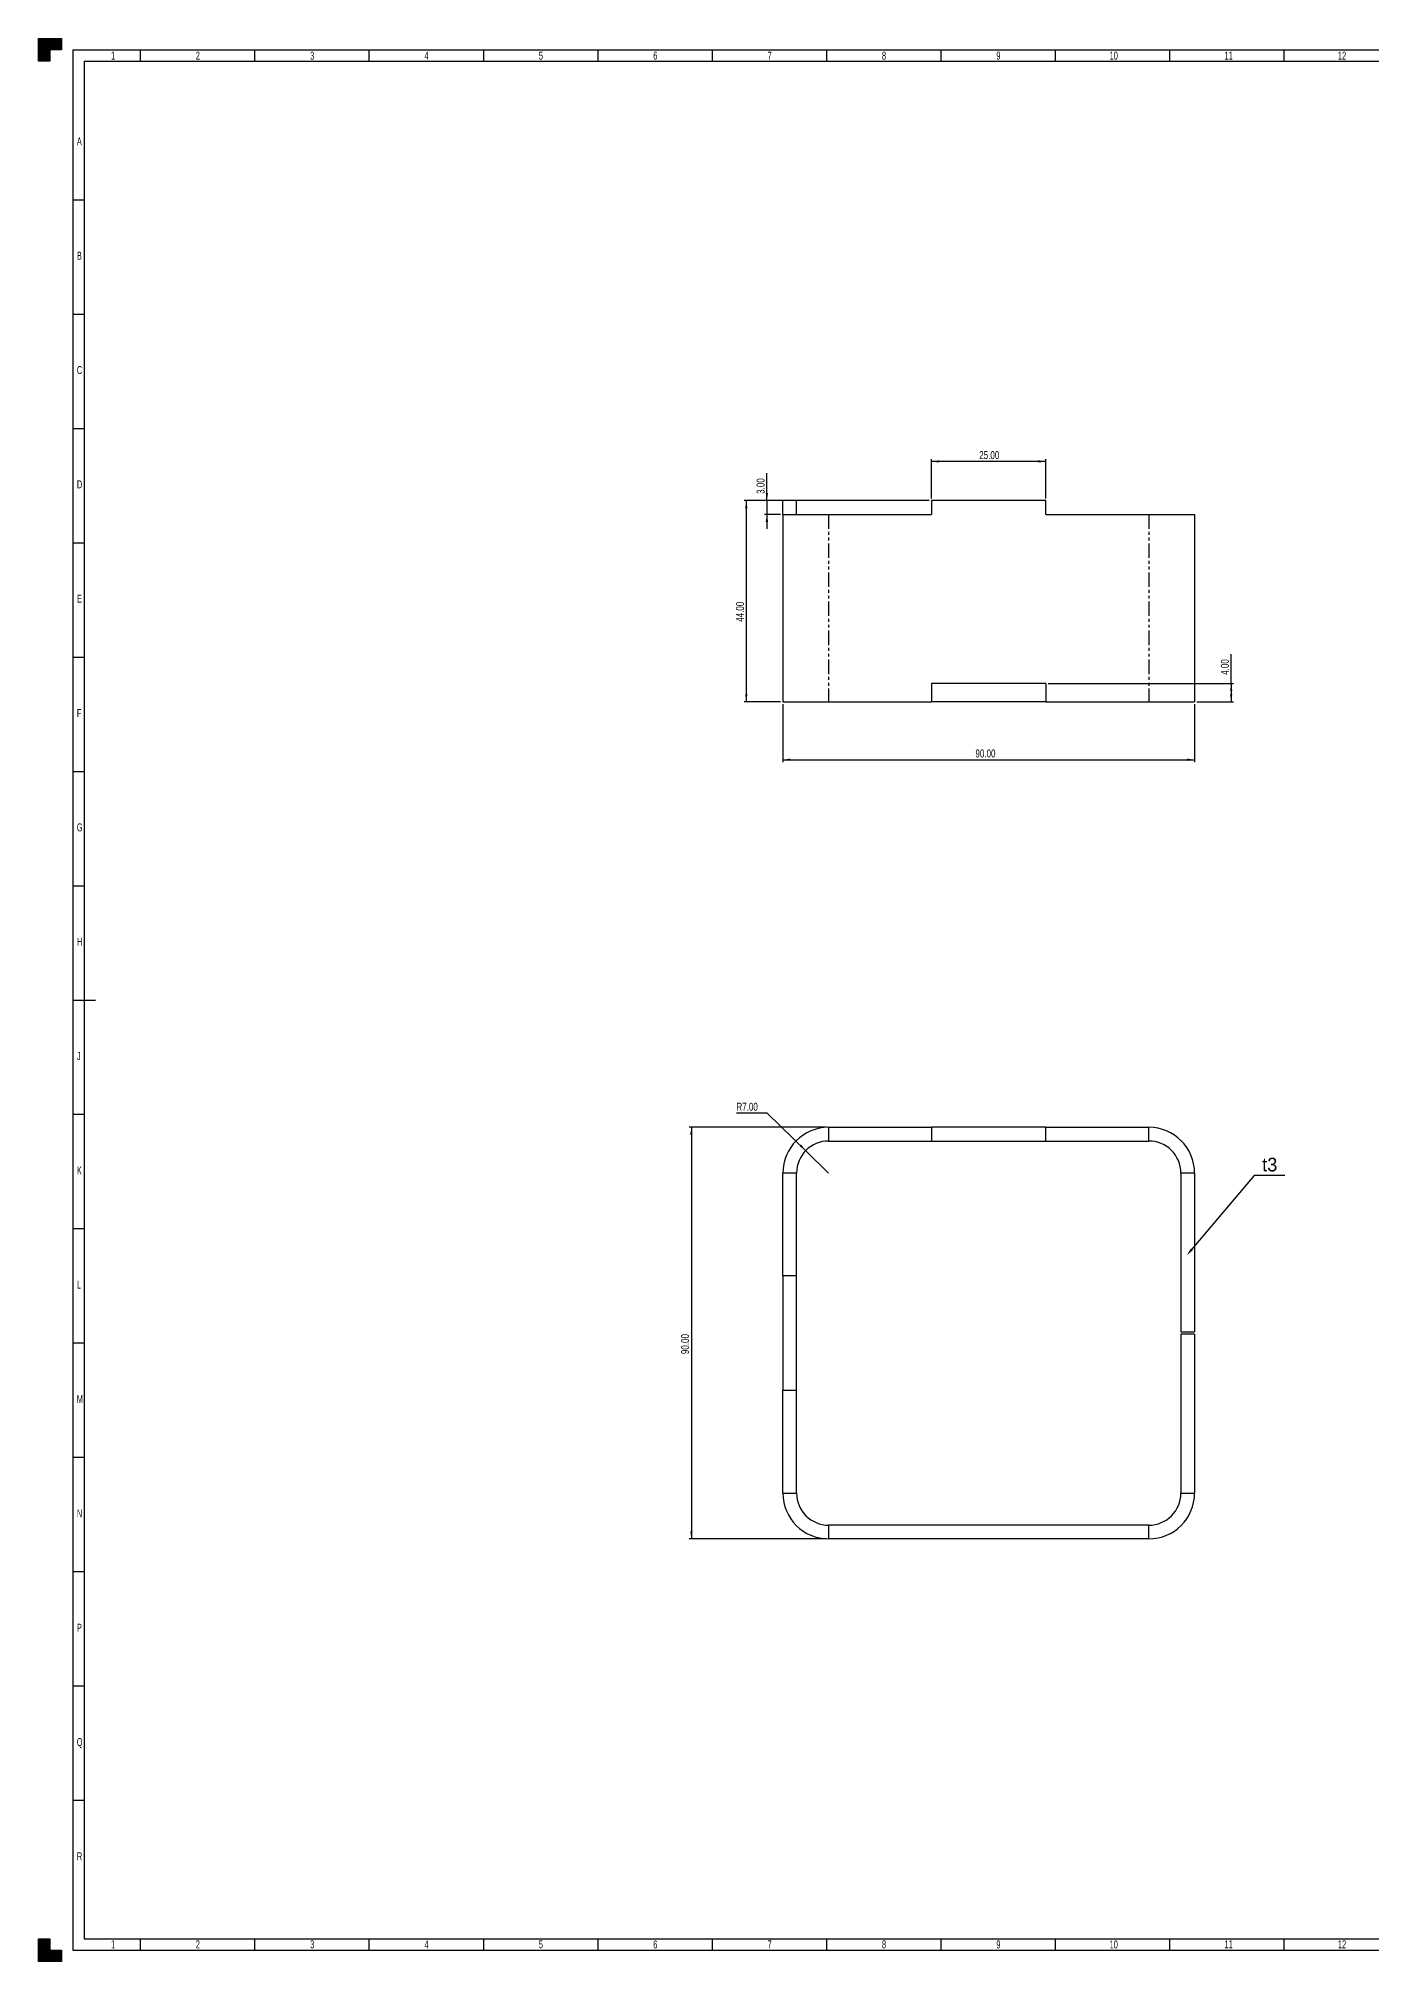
# Model space of a CAD drawing. Extents: x 0 to 1189, y 0 to 841.
# Drawn here: x 0 to 583, y 0 to 841 of the extents above; entities that cross this region are included whole.
import ezdxf

# ---------------------------------------------------------------- set-up
doc = ezdxf.new("R2010")
doc.units = 0
doc.linetypes.add('PHANTOM', pattern=[12.7, 6.35, -1.27, 1.27, -1.27, 1.27, -1.27])
doc.layers.get('0').update_dxf_attribs({"linetype": 'CONTINUOUS'})
for name, color, linetype in [('AM_5', 3, 'CONTINUOUS'), ('BORDER', 7, 'CONTINUOUS'), ('TRIM', 7, 'CONTINUOUS')]:
    doc.layers.add(name, color=color, linetype=linetype)
doc.styles.add('SLDTEXTSTYLE0', font='TXT', dxfattribs={"width": 0.605})
doc.styles.add('SLDTEXTSTYLE2', font='TXT', dxfattribs={"width": 0.75})
doc.dimstyles.get("Standard").update_dxf_attribs({"dimtxt": 2.5, "dimasz": 2.5, "dimexe": 1.25, "dimexo": 0.625, "dimtad": 1, "dimcen": 2.5, "dimazin": 3, "dimtfac": 1, "dimtmove": 0, "dimatfit": 3})

# ---------------------------------------------------------------- blocks, each defined once
blk = doc.blocks.new('*U13')
at = {"layer": 'TRIM', "linetype": 'CONTINUOUS'}
for p, q in [((0, 5), (0, 10)), ((5, 10), (5, 5)), ((0, 0), (0, 5)), ((10, 5), (10, 0))]:
    blk.add_line(p, q, dxfattribs=at)
at = {"layer": 'TRIM', "linetype": 'CONTINUOUS', "extrusion": (0, 0, -1)}
for points in [[(0, 10), (-5, 5), (0, 5)], [(0, 10), (-5, 10), (-5, 5)], [(0, 5), (-10, 0), (0, 0)], [(0, 5), (-10, 5), (-10, 0)]]:
    blk.add_solid(points, dxfattribs=at)
blk = doc.blocks.new('*U14')
at = {"layer": 'TRIM', "linetype": 'CONTINUOUS'}
for p, q in [((0, 836), (0, 841)), ((10, 841), (10, 836)), ((0, 831), (0, 836)), ((5, 836), (5, 831))]:
    blk.add_line(p, q, dxfattribs=at)
at = {"layer": 'TRIM', "linetype": 'CONTINUOUS', "extrusion": (0, 0, -1)}
for points in [[(0, 841), (-10, 836), (0, 836)], [(0, 841), (-10, 841), (-10, 836)], [(0, 836), (-5, 831), (0, 831)], [(0, 836), (-5, 836), (-5, 831)]]:
    blk.add_solid(points, dxfattribs=at)
blk = doc.blocks.new('*U17')
at = {"layer": 'BORDER', "color": 7, "style": 'SLDTEXTSTYLE0', "width": 0.605}
blk.add_text('K', height=3.5, dxfattribs=at).set_placement((16.8, 344.24))
blk = doc.blocks.new('*U18')
at = {"layer": 'BORDER', "color": 7, "style": 'SLDTEXTSTYLE0', "width": 0.605}
blk.add_text('J', height=3.5, dxfattribs=at).set_placement((16.83, 394.24))
blk = doc.blocks.new('*U19')
at = {"layer": 'BORDER', "color": 7, "style": 'SLDTEXTSTYLE0', "width": 0.605}
blk.add_text('H', height=3.5, dxfattribs=at).set_placement((16.8, 444.24))
blk = doc.blocks.new('*U20')
at = {"layer": 'BORDER', "color": 7, "style": 'SLDTEXTSTYLE0', "width": 0.605}
blk.add_text('G', height=3.5, dxfattribs=at).set_placement((16.76, 494.24))
blk = doc.blocks.new('*U21')
at = {"layer": 'BORDER', "color": 7, "style": 'SLDTEXTSTYLE0', "width": 0.605}
blk.add_text('E', height=3.5, dxfattribs=at).set_placement((16.82, 594.24))
blk = doc.blocks.new('*U22')
at = {"layer": 'BORDER', "color": 7, "style": 'SLDTEXTSTYLE0', "width": 0.605}
blk.add_text('F', height=3.5, dxfattribs=at).set_placement((16.79, 544.24))
blk = doc.blocks.new('*U23')
at = {"layer": 'BORDER', "color": 7, "style": 'SLDTEXTSTYLE0', "width": 0.605}
blk.add_text('L', height=3.5, dxfattribs=at).set_placement((16.8, 294.24))
blk = doc.blocks.new('*U24')
at = {"layer": 'BORDER', "color": 7, "style": 'SLDTEXTSTYLE0', "width": 0.605}
blk.add_text('6', height=3.5, dxfattribs=at).set_placement((268.79, 5.72))
blk = doc.blocks.new('*U25')
at = {"layer": 'BORDER', "color": 7, "style": 'SLDTEXTSTYLE0', "width": 0.605}
blk.add_text('11', height=3.5, dxfattribs=at).set_placement((518.57, 5.77))
blk = doc.blocks.new('*U26')
at = {"layer": 'BORDER', "color": 7, "style": 'SLDTEXTSTYLE0', "width": 0.605}
blk.add_text('9', height=3.5, dxfattribs=at).set_placement((418.8, 5.72))
blk = doc.blocks.new('*U27')
at = {"layer": 'BORDER', "color": 7, "style": 'SLDTEXTSTYLE0', "width": 0.605}
blk.add_text('2', height=3.5, dxfattribs=at).set_placement((68.79, 5.74))
blk = doc.blocks.new('*U28')
at = {"layer": 'BORDER', "color": 7, "style": 'SLDTEXTSTYLE0', "width": 0.605}
blk.add_text('1', height=3.5, dxfattribs=at).set_placement((31.71, 5.74))
blk = doc.blocks.new('*U29')
at = {"layer": 'BORDER', "color": 7, "style": 'SLDTEXTSTYLE0', "width": 0.605}
blk.add_text('5', height=3.5, dxfattribs=at).set_placement((218.79, 5.77))
blk = doc.blocks.new('*U30')
at = {"layer": 'BORDER', "color": 7, "style": 'SLDTEXTSTYLE0', "width": 0.605}
blk.add_text('12', height=3.5, dxfattribs=at).set_placement((568.15, 5.77))
blk = doc.blocks.new('*U31')
at = {"layer": 'BORDER', "color": 7, "style": 'SLDTEXTSTYLE0', "width": 0.605}
blk.add_text('3', height=3.5, dxfattribs=at).set_placement((118.8, 5.77))
blk = doc.blocks.new('*U32')
at = {"layer": 'BORDER', "color": 7, "style": 'SLDTEXTSTYLE0', "width": 0.605}
blk.add_text('10', height=3.5, dxfattribs=at).set_placement((468.33, 5.72))
blk = doc.blocks.new('*U33')
at = {"layer": 'BORDER', "color": 7, "style": 'SLDTEXTSTYLE0', "width": 0.605}
blk.add_text('4', height=3.5, dxfattribs=at).set_placement((168.79, 5.72))
blk = doc.blocks.new('*U34')
at = {"layer": 'BORDER', "color": 7, "style": 'SLDTEXTSTYLE0', "width": 0.605}
blk.add_text('7', height=3.5, dxfattribs=at).set_placement((318.8, 5.77))
blk = doc.blocks.new('*U35')
at = {"layer": 'BORDER', "color": 7, "style": 'SLDTEXTSTYLE0', "width": 0.605}
blk.add_text('8', height=3.5, dxfattribs=at).set_placement((368.8, 5.77))
blk = doc.blocks.new('*U36')
at = {"layer": 'BORDER', "color": 7, "style": 'SLDTEXTSTYLE0', "width": 0.605}
blk.add_text('D', height=3.5, dxfattribs=at).set_placement((16.79, 644.24))
blk = doc.blocks.new('*U37')
at = {"layer": 'BORDER', "color": 7, "style": 'SLDTEXTSTYLE0', "width": 0.605}
blk.add_text('B', height=3.5, dxfattribs=at).set_placement((16.81, 744.24))
blk = doc.blocks.new('*U38')
at = {"layer": 'BORDER', "color": 7, "style": 'SLDTEXTSTYLE0', "width": 0.605}
blk.add_text('C', height=3.5, dxfattribs=at).set_placement((16.78, 694.24))
blk = doc.blocks.new('*U39')
at = {"layer": 'BORDER', "color": 7, "style": 'SLDTEXTSTYLE0', "width": 0.605}
blk.add_text('A', height=3.5, dxfattribs=at).set_placement((16.78, 794.24))
blk = doc.blocks.new('*U52')
at = {"layer": 'BORDER', "color": 7, "style": 'SLDTEXTSTYLE0', "width": 0.605}
blk.add_text('Q', height=3.5, dxfattribs=at).set_placement((16.75, 94.24))
blk = doc.blocks.new('*U53')
at = {"layer": 'BORDER', "color": 7, "style": 'SLDTEXTSTYLE0', "width": 0.605}
blk.add_text('P', height=3.5, dxfattribs=at).set_placement((16.81, 144.24))
blk = doc.blocks.new('*U54')
at = {"layer": 'BORDER', "color": 7, "style": 'SLDTEXTSTYLE0', "width": 0.605}
blk.add_text('N', height=3.5, dxfattribs=at).set_placement((16.8, 194.24))
blk = doc.blocks.new('*U55')
at = {"layer": 'BORDER', "color": 7, "style": 'SLDTEXTSTYLE0', "width": 0.605}
blk.add_text('M', height=3.5, dxfattribs=at).set_placement((16.75, 244.24))
blk = doc.blocks.new('*U56')
at = {"layer": 'BORDER', "color": 7, "style": 'SLDTEXTSTYLE0', "width": 0.605}
blk.add_text('R', height=3.5, dxfattribs=at).set_placement((16.78, 44.24))
blk = doc.blocks.new('*U64')
at = {"layer": 'BORDER', "color": 7, "style": 'SLDTEXTSTYLE0', "width": 0.605}
blk.add_text('2', height=3.5, dxfattribs=at).set_placement((68.79, 831.74))
blk = doc.blocks.new('*U65')
at = {"layer": 'BORDER', "color": 7, "style": 'SLDTEXTSTYLE0', "width": 0.605}
blk.add_text('1', height=3.5, dxfattribs=at).set_placement((31.71, 831.74))
blk = doc.blocks.new('*U66')
at = {"layer": 'BORDER', "color": 7, "style": 'SLDTEXTSTYLE0', "width": 0.605}
blk.add_text('3', height=3.5, dxfattribs=at).set_placement((118.8, 831.74))
blk = doc.blocks.new('*U67')
at = {"layer": 'BORDER', "color": 7, "style": 'SLDTEXTSTYLE0', "width": 0.605}
blk.add_text('6', height=3.5, dxfattribs=at).set_placement((268.79, 831.74))
blk = doc.blocks.new('*U68')
at = {"layer": 'BORDER', "color": 7, "style": 'SLDTEXTSTYLE0', "width": 0.605}
blk.add_text('5', height=3.5, dxfattribs=at).set_placement((218.79, 831.74))
blk = doc.blocks.new('*U69')
at = {"layer": 'BORDER', "color": 7, "style": 'SLDTEXTSTYLE0', "width": 0.605}
blk.add_text('4', height=3.5, dxfattribs=at).set_placement((168.79, 831.74))
blk = doc.blocks.new('*U70')
at = {"layer": 'BORDER', "color": 7, "style": 'SLDTEXTSTYLE0', "width": 0.605}
blk.add_text('7', height=3.5, dxfattribs=at).set_placement((318.8, 831.74))
blk = doc.blocks.new('*U71')
at = {"layer": 'BORDER', "color": 7, "style": 'SLDTEXTSTYLE0', "width": 0.605}
blk.add_text('11', height=3.5, dxfattribs=at).set_placement((518.57, 831.74))
blk = doc.blocks.new('*U72')
at = {"layer": 'BORDER', "color": 7, "style": 'SLDTEXTSTYLE0', "width": 0.605}
blk.add_text('10', height=3.5, dxfattribs=at).set_placement((468.33, 831.74))
blk = doc.blocks.new('*U73')
at = {"layer": 'BORDER', "color": 7, "style": 'SLDTEXTSTYLE0', "width": 0.605}
blk.add_text('9', height=3.5, dxfattribs=at).set_placement((418.8, 831.74))
blk = doc.blocks.new('*U74')
at = {"layer": 'BORDER', "color": 7, "style": 'SLDTEXTSTYLE0', "width": 0.605}
blk.add_text('8', height=3.5, dxfattribs=at).set_placement((368.8, 831.74))
blk = doc.blocks.new('*U75')
at = {"layer": 'BORDER', "color": 7, "style": 'SLDTEXTSTYLE0', "width": 0.605}
blk.add_text('12', height=3.5, dxfattribs=at).set_placement((568.15, 831.74))
blk = doc.blocks.new('*U129')
at = {"layer": 'BORDER', "style": 'SLDTEXTSTYLE2', "width": 0.75}
blk.add_text('44.00', height=3.5, rotation=90, dxfattribs=at).set_placement((308.45, 585.89))
blk = doc.blocks.new('_D')
at = {"layer": 'BORDER'}
for p, q in [((389.47, 638.88), (308.47, 638.88)), ((309.47, 638.88), (309.47, 550.88)), ((324.47, 550.88), (308.47, 550.88))]:
    blk.add_line(p, q, dxfattribs=at)
for points in [[(309.47, 638.88), (308.96, 635.58), (309.97, 635.58)], [(309.47, 550.88), (309.97, 554.18), (308.96, 554.18)]]:
    blk.add_solid(points, dxfattribs=at)
blk.add_blockref('*U129', (0, 0))
blk = doc.blocks.new('*U130')
at = {"layer": 'BORDER', "style": 'SLDTEXTSTYLE2', "width": 0.75}
blk.add_text('90.00', height=3.5, dxfattribs=at).set_placement((409.65, 526.58))
blk = doc.blocks.new('_D_1')
at = {"layer": 'BORDER'}
for p, q in [((325.47, 549.88), (325.47, 524.57)), ((505.47, 549.88), (505.47, 524.57)), ((325.47, 525.57), (505.47, 525.57))]:
    blk.add_line(p, q, dxfattribs=at)
for points in [[(325.47, 525.57), (328.77, 525.06), (328.77, 526.08)], [(505.47, 525.57), (502.16, 526.08), (502.16, 525.06)]]:
    blk.add_solid(points, dxfattribs=at)
blk.add_blockref('*U130', (0, 0))
blk = doc.blocks.new('*U131')
at = {"layer": 'BORDER', "style": 'SLDTEXTSTYLE2', "width": 0.75}
blk.add_text('25.00', height=3.5, dxfattribs=at).set_placement((411.3, 657.05))
blk = doc.blocks.new('_D_2')
at = {"layer": 'BORDER'}
for p, q in [((390.47, 639.88), (390.47, 657.03)), ((440.47, 656.03), (390.47, 656.03)), ((440.47, 639.88), (440.47, 657.03))]:
    blk.add_line(p, q, dxfattribs=at)
for points in [[(390.47, 656.03), (393.77, 655.53), (393.77, 656.54)], [(440.47, 656.03), (437.16, 656.54), (437.16, 655.53)]]:
    blk.add_solid(points, dxfattribs=at)
blk.add_blockref('*U131', (0, 0))
blk = doc.blocks.new('*U132')
at = {"layer": 'BORDER', "style": 'SLDTEXTSTYLE2', "width": 0.75}
blk.add_text('3.00', height=3.5, rotation=90, dxfattribs=at).set_placement((317.47, 641.85))
blk = doc.blocks.new('_D_3')
at = {"layer": 'BORDER'}
for p, q in [((318.48, 638.88), (318.48, 650.91)), ((389.47, 638.88), (317.48, 638.88)), ((324.47, 632.88), (317.48, 632.88)), ((318.48, 638.88), (318.48, 632.88)), ((318.48, 632.88), (318.48, 626.53))]:
    blk.add_line(p, q, dxfattribs=at)
for points in [[(318.48, 638.88), (318.99, 642.18), (317.97, 642.18)], [(318.48, 632.88), (317.97, 629.58), (318.99, 629.58)]]:
    blk.add_solid(points, dxfattribs=at)
blk.add_blockref('*U132', (0, 0))
blk = doc.blocks.new('*U133')
at = {"layer": 'BORDER', "style": 'SLDTEXTSTYLE2', "width": 0.75}
blk.add_text('4.00', height=3.5, rotation=90, dxfattribs=at).set_placement((520.45, 562.71))
blk = doc.blocks.new('_D_4')
at = {"layer": 'BORDER'}
for p, q in [((521.47, 558.88), (521.47, 571.76)), ((441.47, 558.88), (522.47, 558.88)), ((521.47, 558.88), (521.47, 550.88)), ((506.47, 550.88), (522.47, 550.88))]:
    blk.add_line(p, q, dxfattribs=at)
for points in [[(521.47, 558.88), (520.96, 555.58), (521.97, 555.58)], [(521.47, 550.88), (521.97, 554.18), (520.96, 554.18)]]:
    blk.add_solid(points, dxfattribs=at)
blk.add_blockref('*U133', (0, 0))
blk = doc.blocks.new('*U134')
at = {"layer": 'BORDER', "style": 'SLDTEXTSTYLE2', "width": 0.75}
blk.add_text('90.00', height=3.5, rotation=90, dxfattribs=at).set_placement((284.45, 265.65))
blk = doc.blocks.new('_D_5')
at = {"layer": 'BORDER'}
for p, q in [((344.47, 364.83), (284.47, 364.83)), ((285.47, 364.83), (285.47, 184.83)), ((344.47, 184.83), (284.47, 184.83))]:
    blk.add_line(p, q, dxfattribs=at)
for points in [[(285.47, 364.83), (284.96, 361.53), (285.97, 361.53)], [(285.47, 184.83), (285.97, 188.14), (284.96, 188.14)]]:
    blk.add_solid(points, dxfattribs=at)
blk.add_blockref('*U134', (0, 0))
blk = doc.blocks.new('*U135')
at = {"layer": 'BORDER', "style": 'SLDTEXTSTYLE2', "width": 0.75}
blk.add_text('R7.00', height=3.5, dxfattribs=at).set_placement((305.15, 372.06))
blk = doc.blocks.new('_D_6')
at = {"layer": 'BORDER'}
for p, q in [((318.62, 371.05), (305.15, 371.05)), ((335.45, 354.61), (318.62, 371.05)), ((345.47, 344.83), (335.45, 354.61))]:
    blk.add_line(p, q, dxfattribs=at)
blk.add_solid([(335.45, 354.61), (333.44, 357.29), (332.73, 356.56)], dxfattribs=at)
blk.add_blockref('*U135', (0, 0))
blk = doc.blocks.new('*U136')
at = {"layer": 'AM_5', "color": 2}
blk.add_text('t3', height=5.95, dxfattribs=at).set_placement((535.02, 345.55))
blk = doc.blocks.new('*S12')
at = {"layer": 'AM_5'}
for p, q in [((531.52, 343.8), (504.31, 311.52)), ((544.94, 343.8), (531.52, 343.8))]:
    blk.add_line(p, q, dxfattribs=at)
at = {"layer": 'AM_5', "linetype": 'CONTINUOUS'}
blk.add_trace([(503.87, 311.89), (504.76, 311.14), (502.06, 308.84)], dxfattribs=at)
blk.add_blockref('*U136', (0, 0))

msp = doc.modelspace()

# ---------------------------------------------------------------- linework, layer by layer
at = {"color": 7, "linetype": 'CONTINUOUS'}
for p, q in [((331.465, 638.881), (325.465, 638.881)), ((325.465, 632.881), (325.465, 638.881)), ((325.465, 632.881), (325.465, 550.881)), ((325.465, 632.881), (345.465, 632.881)), ((331.465, 632.881), (331.465, 638.881)), ((345.465, 632.881), (390.465, 632.881)), ((440.465, 638.881), (390.465, 638.881)), ((390.465, 638.881), (390.465, 632.881)), ((440.465, 632.881), (440.465, 638.881)), ((440.465, 632.881), (485.465, 632.881)), ((485.465, 632.881), (505.465, 632.881)), ((505.465, 632.881), (505.465, 550.881)), ((440.465, 558.881), (390.465, 558.881)), ((390.465, 558.881), (390.465, 550.881)), ((440.465, 558.881), (440.465, 550.881)), ((325.465, 550.881), (345.465, 550.881)), ((345.465, 550.881), (390.465, 550.881)), ((440.465, 550.881), (390.465, 550.881)), ((440.465, 550.881), (485.465, 550.881)), ((485.465, 550.881), (505.465, 550.881)), ((345.465, 364.834), (390.465, 364.834)), ((390.465, 364.834), (390.465, 358.834)), ((440.465, 364.834), (390.465, 364.834)), ((440.465, 364.834), (485.465, 364.834)), ((440.465, 358.834), (440.465, 364.834)), ((345.465, 358.834), (390.465, 358.834)), ((390.465, 358.834), (440.465, 358.834)), ((440.465, 358.834), (485.465, 358.834)), ((325.465, 299.834), (325.465, 344.834)), ((331.465, 299.834), (331.465, 344.834)), ((499.465, 344.834), (499.465, 275.334)), ((505.465, 344.834), (505.465, 275.334)), ((331.465, 299.834), (325.465, 299.834)), ((325.465, 299.834), (325.465, 249.834)), ((331.465, 249.834), (331.465, 299.834)), ((499.465, 275.334), (505.465, 275.334)), ((505.465, 274.334), (499.465, 274.334)), ((499.465, 274.334), (499.465, 204.834)), ((505.465, 274.334), (505.465, 204.834)), ((325.465, 204.834), (325.465, 249.834)), ((325.465, 249.834), (331.465, 249.834)), ((331.465, 204.834), (331.465, 249.834)), ((485.465, 190.834), (345.465, 190.834)), ((485.465, 184.834), (345.465, 184.834))]:
    msp.add_line(p, q, dxfattribs=at)
at = {"color": 8, "linetype": 'PHANTOM'}
for p, q in [((345.465, 632.881), (345.465, 550.881)), ((485.465, 632.881), (485.465, 550.881)), ((345.465, 364.834), (345.465, 358.834)), ((485.465, 358.834), (485.465, 364.834)), ((331.465, 344.834), (325.465, 344.834)), ((505.465, 344.834), (499.465, 344.834)), ((325.465, 204.834), (331.465, 204.834)), ((499.465, 204.834), (505.465, 204.834)), ((345.465, 190.834), (345.465, 184.834)), ((485.465, 184.834), (485.465, 190.834))]:
    msp.add_line(p, q, dxfattribs=at)
at = {"color": 7, "linetype": 'CONTINUOUS'}
for centre, radius, start, end in [((345.465, 344.834), 20, 90, 180), ((485.465, 344.834), 20, 0, 90), ((345.465, 344.834), 14, 90, 180), ((485.465, 344.834), 14, 0, 90), ((345.465, 204.834), 20, 180, 270), ((345.465, 204.834), 14, 180, 270), ((485.465, 204.834), 20, 270, 0), ((485.465, 204.834), 14, 270, 0)]:
    msp.add_arc(centre, radius, start, end, dxfattribs=at)
at = {"layer": 'BORDER'}
for p, q in [((15, 836), (1184, 836)), ((15, 836), (15, 5)), ((44.5, 836), (44.5, 831)), ((94.5, 836), (94.5, 831)), ((144.5, 836), (144.5, 831)), ((194.5, 836), (194.5, 831)), ((244.5, 836), (244.5, 831)), ((294.5, 836), (294.5, 831)), ((344.5, 836), (344.5, 831)), ((394.5, 836), (394.5, 831)), ((444.5, 836), (444.5, 831)), ((494.5, 836), (494.5, 831)), ((544.5, 836), (544.5, 831)), ((20, 831), (1179, 831)), ((20, 831), (20, 10)), ((15, 770.5), (20, 770.5)), ((15, 720.5), (20, 720.5)), ((15, 670.5), (20, 670.5)), ((15, 620.5), (20, 620.5)), ((15, 570.5), (20, 570.5)), ((15, 520.5), (20, 520.5)), ((15, 470.5), (20, 470.5)), ((15, 420.5), (25, 420.5)), ((15, 370.5), (20, 370.5)), ((15, 320.5), (20, 320.5)), ((15, 270.5), (20, 270.5)), ((15, 220.5), (20, 220.5)), ((15, 170.5), (20, 170.5)), ((15, 120.5), (20, 120.5)), ((15, 70.5), (20, 70.5)), ((20, 10), (1179, 10)), ((44.5, 10), (44.5, 5)), ((94.5, 10), (94.5, 5)), ((144.5, 10), (144.5, 5)), ((194.5, 10), (194.5, 5)), ((244.5, 10), (244.5, 5)), ((294.5, 10), (294.5, 5)), ((344.5, 10), (344.5, 5)), ((394.5, 10), (394.5, 5)), ((444.5, 10), (444.5, 5)), ((494.5, 10), (494.5, 5)), ((544.5, 10), (544.5, 5)), ((15, 5), (1184, 5))]:
    msp.add_line(p, q, dxfattribs=at)
at = {"layer": 'TRIM'}
for p, q in [((0, 841), (10, 841)), ((0, 831), (0, 841)), ((10, 841), (10, 836)), ((10, 836), (5, 836)), ((5, 836), (5, 831)), ((5, 831), (0, 831)), ((0, 0), (0, 10)), ((0, 10), (5, 10)), ((5, 10), (5, 5)), ((10, 0), (0, 0)), ((5, 5), (10, 5)), ((10, 5), (10, 0))]:
    msp.add_line(p, q, dxfattribs=at)

# ---------------------------------------------------------------- block references
for name in ['*U65', '*U64', '*U66', '*U69', '*U68', '*U67', '*U70', '*U74', '*U73', '*U72', '*U71', '*U75', '*U39', '*U37', '*U38', '*U36', '*U21', '*U22', '*U20', '*U19', '*U18', '*U17', '*U23', '*U55', '*U54', '*U53', '*U52', '*U56', '*U28', '*U27', '*U31', '*U33', '*U29', '*U24', '*U34', '*U35', '*U26', '*U32', '*U25', '*U30']:
    msp.add_blockref(name, (0, 0))
at = {"layer": 'AM_5'}
msp.add_blockref('*S12', (0, 0), dxfattribs=at)
at = {"layer": 'TRIM', "linetype": 'CONTINUOUS'}
for name in ['*U14', '*U13']:
    msp.add_blockref(name, (0, 0), dxfattribs=at)

# ---------------------------------------------------------------- dimensions: what is measured, and where the dimension line sits
at = {"layer": 'BORDER'}
for base, p1, p2, picture, middle in [((390.465, 656.035), (440.465, 638.881), (390.465, 638.881), '_D_2', (417.119, 656.035)), ((505.465, 525.57), (325.465, 550.881), (505.465, 550.881), '_D_1', (415.473, 525.57))]:
    dim = msp.add_linear_dim(base=base, p1=p1, p2=p2, dimstyle='Standard', dxfattribs=at)
    dim.commit()
    dim.dimension.update_dxf_attribs({"geometry": picture, "text_midpoint": middle, "dimtype": 128})
for base, p1, p2, picture, middle in [((318.481, 632.881), (390.465, 638.881), (325.465, 632.881), '_D_3', (318.481, 646.38)), ((309.465, 550.881), (390.465, 638.881), (325.465, 550.881), '_D', (309.465, 591.714)), ((521.465, 550.881), (440.465, 558.881), (505.465, 550.881), '_D_4', (521.465, 567.234)), ((285.465, 184.834), (345.465, 364.834), (345.465, 184.834), '_D_5', (285.465, 271.47))]:
    dim = msp.add_linear_dim(base=base, p1=p1, p2=p2, angle=90, dimstyle='Standard', dxfattribs=at)
    dim.commit()
    dim.dimension.update_dxf_attribs({"geometry": picture, "text_midpoint": middle, "dimtype": 128})
dim = msp.add_radius_dim(center=(345.465, 344.834), mpoint=(335.449, 354.615), dimstyle='Standard', dxfattribs=at)
dim.commit()
dim.dimension.update_dxf_attribs({"geometry": '_D_6', "text_midpoint": (311.089, 373.826), "dimtype": 132})

doc.saveas('drawing.dxf')
